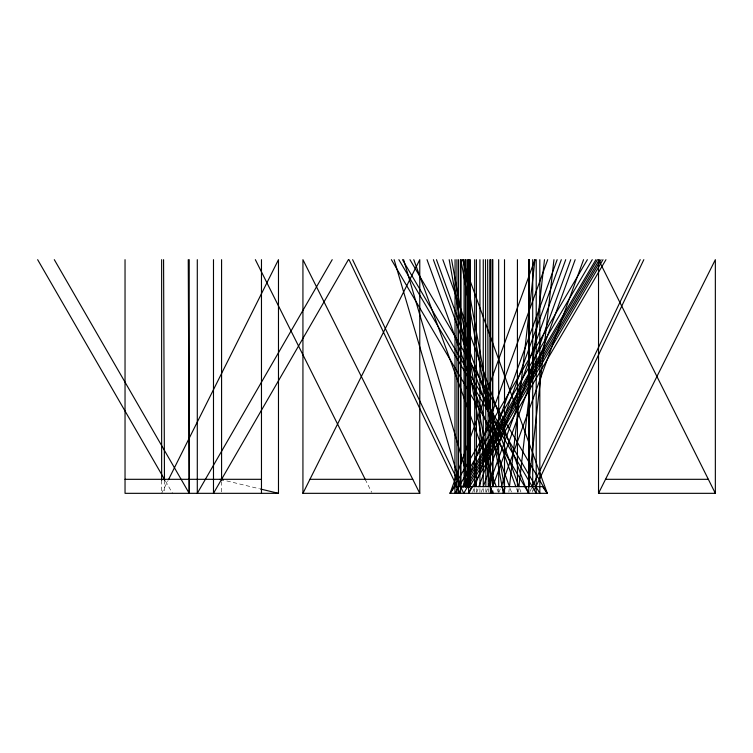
<?xml version="1.0" encoding="UTF-8"?>
<svg xmlns="http://www.w3.org/2000/svg" width="753" height="753" viewBox="0 0 753 753"><rect width="100%" height="100%" fill="white"/><g stroke="black" fill="none" stroke-linecap="round" stroke-linejoin="round"><path stroke-width="0.56" stroke-dasharray="3.77 2.82" d="M508.849 492.161L509.244 488.659M518.299 492.161L518.789 488.659M472.62 492.377L474.004 488.546M476.781 492.377L478.174 488.546M481.176 492.377L482.569 488.546M486.212 492.377L487.605 488.546M499.07 492.227L500.274 488.923M530.008 491.417L531.627 488.019M161.641 493.328L167.928 480.762M226.804 480.932L259.38 488.744M165.519 481.139L172.559 493.328M365.186 479.313L371.69 492.33M519.617 488.546L521.001 492.377M516.53 488.546L517.923 492.377M510.158 488.546L511.899 493.328M497.074 488.923L498.27 492.227M164.465 480.414L164.512 492.161M488.302 488.631L488.311 492.161M485.864 488.631L485.864 492.161M532.71 489.808L532.71 492.161M517.424 488.631L517.424 493.328M498.674 488.631L498.674 492.217M483.266 488.631L483.266 492.161M479.925 488.631L479.925 493.328M476.433 488.631L476.433 492.161M474.701 488.631L474.701 492.161M221.58 481.591L221.58 492.161M161.641 480.414L161.641 492.161"/><path stroke-width="1.13" d="M455.066 259.672L454.925 493.328L592.263 259.672M460.864 486.287L461.043 259.672M465.25 486.287L465.429 259.672M465.966 486.287L466.107 259.672M509.499 486.325L534.95 259.672M518.958 486.325L544.494 259.672M528.502 486.325L553.944 259.672M534.912 259.672L450.03 493.328L547.309 493.328L462.427 259.672M465.222 486.72L547.704 259.672M474.672 486.72L557.154 259.672M478.833 486.72L561.314 259.672M483.238 486.72L565.719 259.672M488.273 486.72L570.746 259.672M492.688 486.72L575.17 259.672M501.074 486.72L583.556 259.672M468.611 259.672L468.611 493.328L471.613 486.636M532.126 486.956L640.21 259.672M534.075 490.467L643.824 259.672M168.456 479.708L278.478 259.672L278.478 493.328L125.036 493.328L125.036 259.672M302.932 493.328L419.769 259.672L419.769 493.328L302.932 493.328L302.932 259.672L419.769 493.328M598.522 493.328L715.35 259.672L715.35 493.328L598.522 493.328L598.522 259.672L715.35 493.328M332.205 259.672L197.295 493.328L197.295 259.672M348.394 259.672L213.485 493.328L213.485 259.672M587.378 259.672L450.03 493.328L454.897 486.636L542.452 486.636L547.309 493.328L409.971 259.672M459.716 491.304L458.53 493.328L458.53 488.631M462.097 487.266L595.868 259.672M463.688 487.266L597.458 259.672M465.599 487.266L599.379 259.672M601.073 259.672L463.726 493.328L352.611 259.672M469.213 487.266L602.993 259.672M468.611 493.328L605.958 259.672M125.036 479.313L261.47 479.313M309.944 479.313L412.757 479.313M605.525 479.313L708.338 479.313M220.055 479.313L223.425 480.122M260.5 489.017L278.478 493.328M402.488 259.672L539.826 493.328L539.826 259.672M398.874 259.672L536.221 493.328L536.221 259.672M391.391 259.672L528.728 493.328L528.728 259.672M54.31 259.672L189.21 493.328L189.21 259.672M37.65 259.672L164.935 480.122M255.361 259.672L365.384 479.708M349.006 259.672L460.121 493.328M525.726 486.636L528.728 493.328M442.83 259.672L525.312 486.72M436.467 259.672L518.949 486.72M433.38 259.672L515.861 486.72M427.017 259.672L509.499 486.72M502.082 486.636L504.51 493.328L504.51 259.672M413.792 259.672L496.274 486.72M490.401 486.636L492.829 493.328L492.829 490.984M403.599 259.672L470.277 486.56M394.148 259.672L460.827 486.56M463.283 259.672L504.887 488.706M460.855 259.672L503.296 493.328M451.602 259.672L492.782 486.391M449.174 259.672L491.615 493.328M188.259 259.672L189.21 493.328M163.57 259.672L164.465 480.414M492.048 259.672L492.697 486.287M487.652 259.672L488.302 486.287M489.921 259.672L490.278 486.287M485.497 259.672L485.854 486.287M467.594 259.672L467.66 487.464M460.469 259.672L460.544 493.328M532.71 259.672L532.71 486.287M529.095 259.672L529.095 486.287M529.001 259.672L529.001 486.287M517.424 259.672L517.424 486.287M498.674 259.672L498.674 486.287M492.829 259.672L492.829 486.287M490.401 259.672L490.401 493.328M483.266 259.672L483.266 486.287M479.925 259.672L479.925 486.287M476.433 259.672L476.433 486.287M474.701 259.672L474.701 486.287M470.305 259.672L470.305 486.287M469.58 259.672L469.58 486.287M468.338 259.672L468.338 486.287M464.055 259.672L464.055 486.287M458.53 259.672L458.53 486.287M456.93 259.672L456.93 493.328M261.47 259.672L261.47 493.328M221.58 259.672L221.58 480.414M161.641 259.672L161.641 480.414"/></g></svg>
